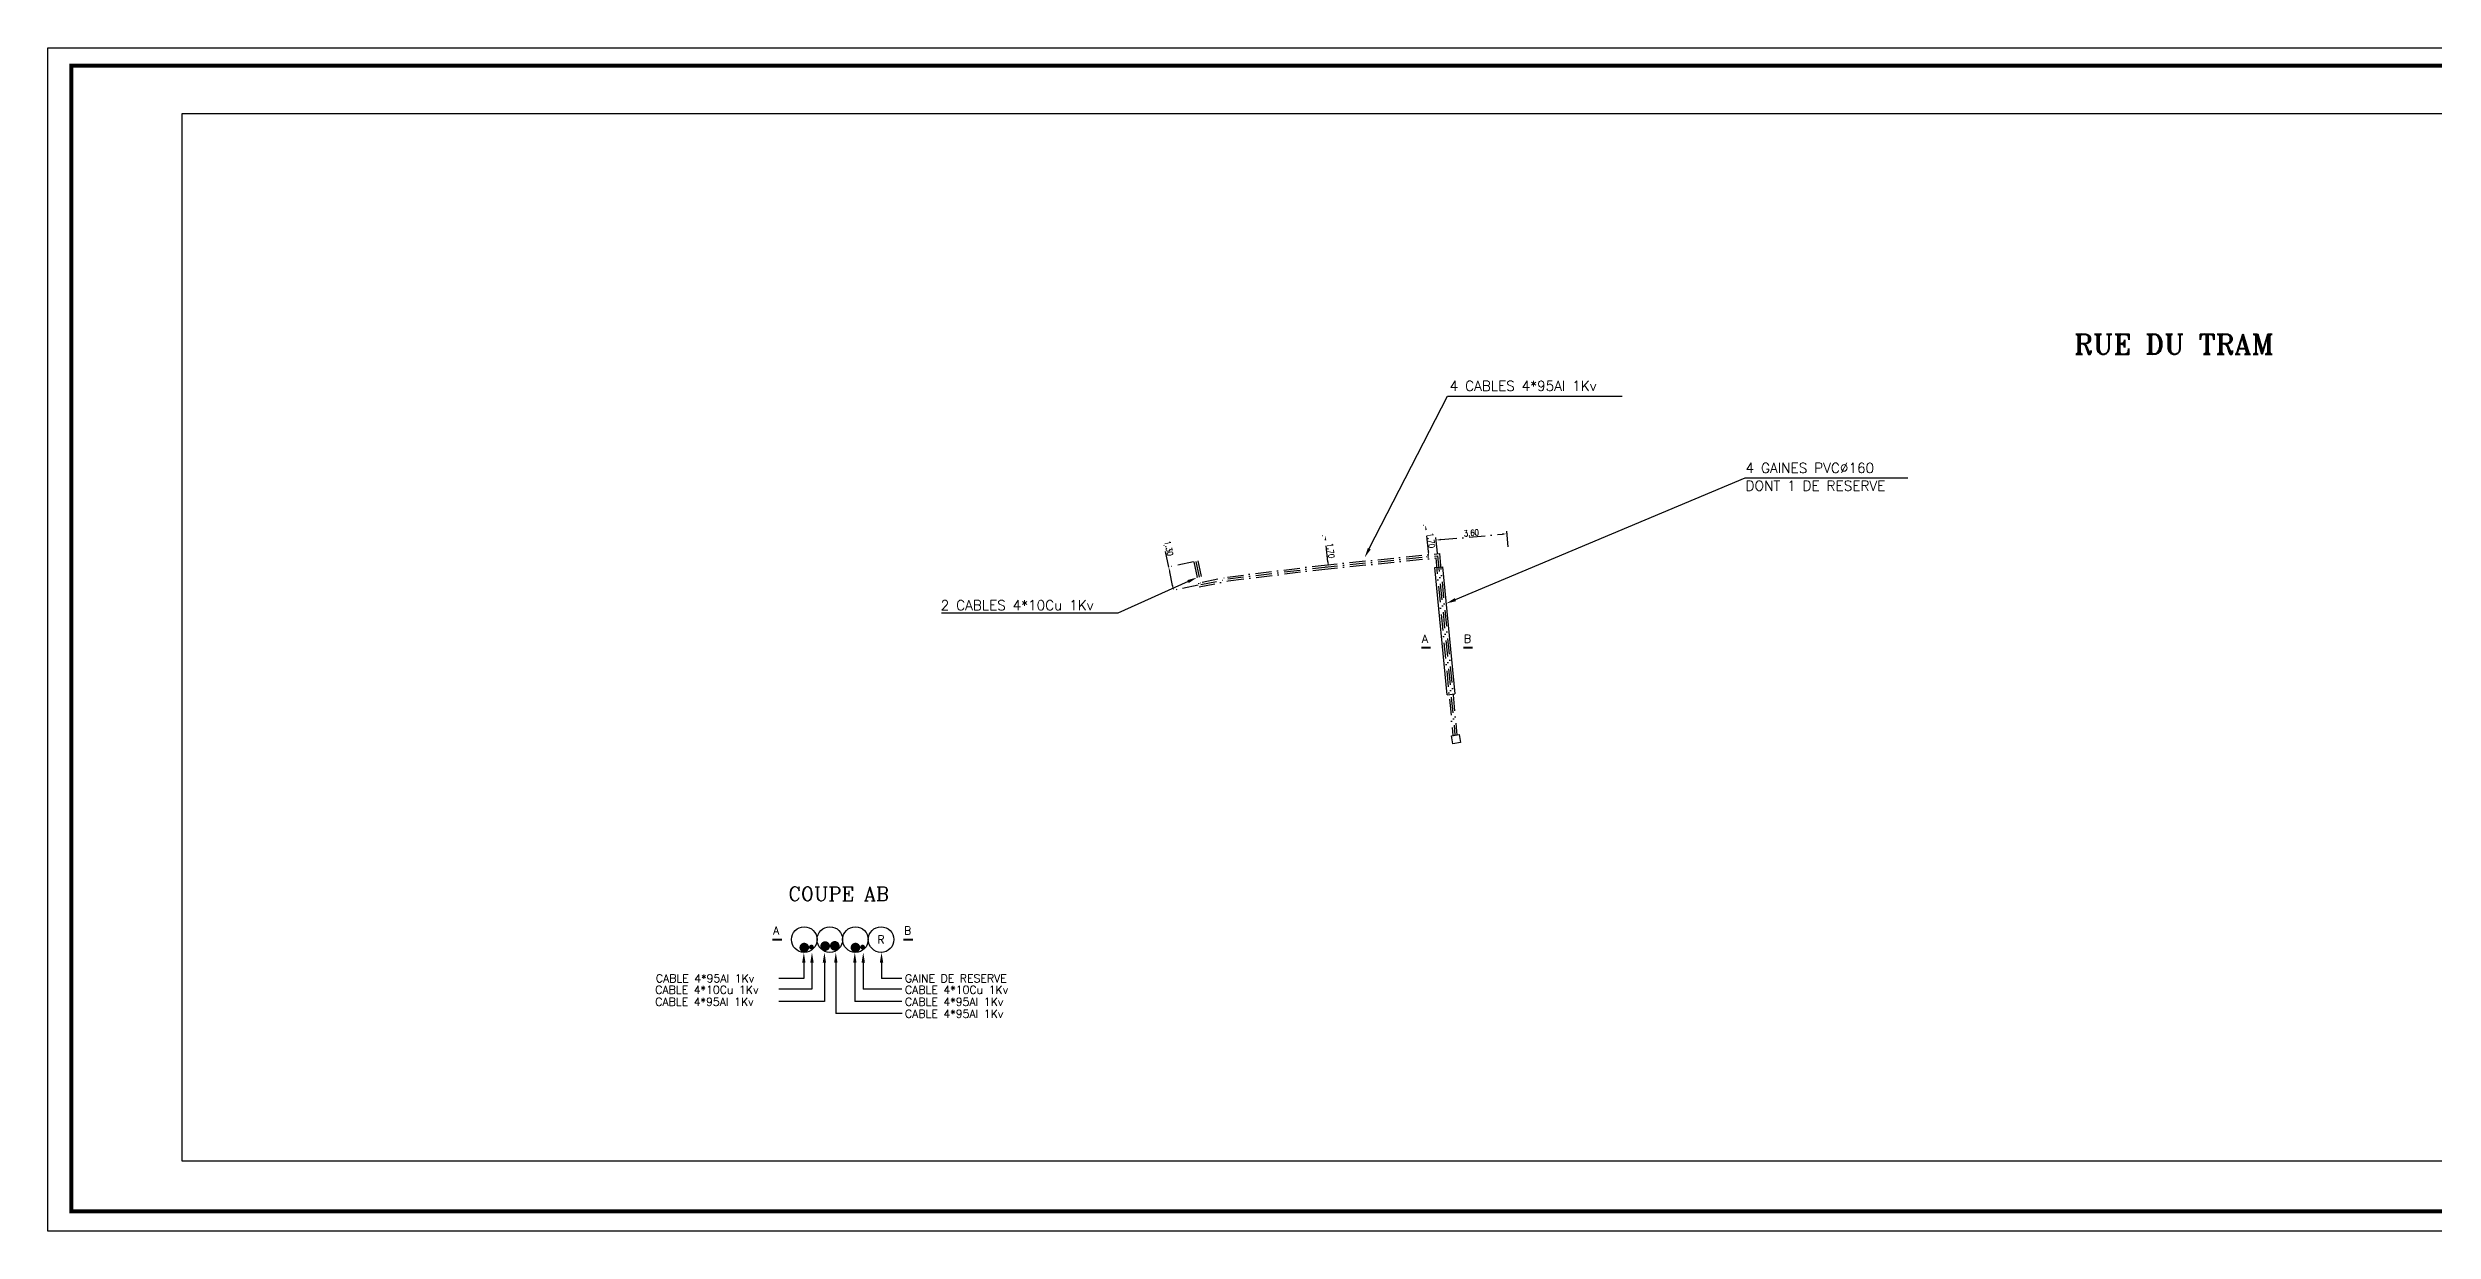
# Model space of a CAD drawing. Header units: millimetres. Extents: x 52 to 1244, y -394 to -98.
# Drawn here: x 52 to 648, y -394 to -98 of the extents above; entities that cross this region are included whole.
import ezdxf
from ezdxf.enums import TextEntityAlignment as Align

# ---------------------------------------------------------------- set-up
doc = ezdxf.new("R2010")
doc.units = ezdxf.units.MM
doc.linetypes.add('B_230', pattern=[7, 4, -1.5, 0, -1.5])
doc.layers.get('0').update_dxf_attribs({"linetype": 'CONTINUOUS'})
doc.layers.get('DEFPOINTS').update_dxf_attribs({"linetype": 'CONTINUOUS'})
doc.layers.add('B_100', color=7, linetype='B_230')
doc.styles.add('ROMANC', font='romanc', dxfattribs={"height": 8})
doc.styles.add('ROMANT', font='romant', dxfattribs={"height": 10})
doc.styles.get("Standard").update_dxf_attribs({"font": 'romans.shx', "width": 0.85})
doc.dimstyles.get("Standard").update_dxf_attribs({"dimtxt": 1.5, "dimasz": 1.2, "dimexe": 0.625, "dimexo": 0.625, "dimgap": 0.25, "dimtad": 1, "dimdec": 1, "dimzin": 0, "dimdsep": 46, "dimtxsty": 'Standard', "dimcen": -0.5, "dimadec": 0, "dimazin": 0, "dimtfac": 1, "dimtdec": 1, "dimtmove": 0, "dimatfit": 3, "dimfxl": 0, "dimtolj": 1, "dimtzin": 0, "dimarcsym": 0})
picture_1 = doc.add_image_def('image1.tif', size_in_pixel=(7324, 2063))

# ---------------------------------------------------------------- blocks, each defined once
blk = doc.blocks.new('*D2')
at = {"layer": 'B_100', "color": 0, "lineweight": -2}
for p, q in [((331.97, -228.1), (330.6, -221.57)), ((338.13, -226.82), (331.36, -228.23)), ((332.94, -232.75), (332.22, -229.28)), ((339.34, -232.63), (332.57, -234.05))]:
    blk.add_line(p, q, dxfattribs=at)
at = {"layer": 'B_100', "color": 0}
for points in [[(332.41, -229.24), (332.02, -229.32), (331.97, -228.1)], [(333.14, -232.71), (332.74, -232.79), (333.19, -233.92)]]:
    blk.add_solid(points, dxfattribs=at)
at = {"layer": 'DEFPOINTS', "color": 0}
for p in [(331.97, -228.1), (338.74, -226.69), (339.96, -232.51)]:
    blk.add_point(p, dxfattribs=at)
at = {"layer": 'B_100', "color": 0, "insert": (332.01, -223.42), "char_height": 1.5, "attachment_point": 5, "rotation": 281.80103}
blk.add_mtext('\\A1;1.30', dxfattribs=at)
blk = doc.blocks.new('*D3')
at = {"layer": 'B_100', "color": 0, "lineweight": -2}
for p, q in [((370.5, -220.3), (370.42, -220.31)), ((371.76, -226.82), (371.17, -221.44)), ((371.35, -228.07), (371.27, -228.08))]:
    blk.add_line(p, q, dxfattribs=at)
at = {"layer": 'B_100', "color": 0}
for points in [[(371.37, -221.41), (370.97, -221.46), (371.04, -220.24)], [(371.96, -226.8), (371.56, -226.84), (371.89, -228.02)]]:
    blk.add_solid(points, dxfattribs=at)
at = {"layer": 'DEFPOINTS', "color": 0}
for p in [(371.04, -220.24), (371.12, -220.23), (371.97, -228.01)]:
    blk.add_point(p, dxfattribs=at)
at = {"layer": 'B_100', "color": 0, "insert": (372.46, -224.02), "char_height": 1.5, "attachment_point": 5, "rotation": 276.25527}
blk.add_mtext('\\A1;1.70', dxfattribs=at)
blk = doc.blocks.new('*D4')
at = {"layer": 'B_100', "color": 0, "lineweight": -2}
for p, q in [((395.61, -217.74), (395.54, -217.75)), ((396.88, -224.26), (396.29, -218.88)), ((396.47, -225.52), (396.39, -225.53))]:
    blk.add_line(p, q, dxfattribs=at)
at = {"layer": 'B_100', "color": 0}
for points in [[(396.49, -218.86), (396.09, -218.9), (396.16, -217.68)], [(397.08, -224.24), (396.68, -224.29), (397.01, -225.46)]]:
    blk.add_solid(points, dxfattribs=at)
at = {"layer": 'DEFPOINTS', "color": 0}
for p in [(396.16, -217.68), (396.24, -217.68), (397.09, -225.45)]:
    blk.add_point(p, dxfattribs=at)
at = {"layer": 'B_100', "color": 0, "insert": (397.58, -221.46), "char_height": 1.5, "attachment_point": 5, "rotation": 276.25527}
blk.add_mtext('\\A1;1.70', dxfattribs=at)
blk = doc.blocks.new('*D5')
at = {"layer": 'B_100', "color": 0, "lineweight": -2}
for p, q in [((400.01, -221.25), (415.34, -219.89)), ((416.83, -223.08), (416.48, -219.16)), ((399.11, -224.66), (398.76, -220.74))]:
    blk.add_line(p, q, dxfattribs=at)
at = {"layer": 'B_100', "color": 0}
for points in [[(415.32, -219.69), (415.35, -220.08), (416.53, -219.78)], [(399.99, -221.05), (400.03, -221.45), (398.82, -221.36)]]:
    blk.add_solid(points, dxfattribs=at)
at = {"layer": 'DEFPOINTS', "color": 0}
for p in [(416.53, -219.78), (399.17, -225.28), (416.88, -223.7)]:
    blk.add_point(p, dxfattribs=at)
at = {"layer": 'B_100', "color": 0, "insert": (407.6, -219.57), "char_height": 1.5, "attachment_point": 5, "rotation": 5.09838}
blk.add_mtext('\\A1;3.60', dxfattribs=at)

msp = doc.modelspace()

# ---------------------------------------------------------------- linework, layer by layer
for p, q in [((240.77, -327.01), (240.77, -331.02)), ((242.8, -327.01), (242.8, -333.65)), ((245.91, -327.01), (245.91, -336.75)), ((248.76, -327.01), (248.76, -339.77)), ((253.51, -327.01), (253.51, -336.75)), ((255.62, -327.01), (255.62, -333.65)), ((260.19, -327.01), (260.19, -331.02)), ((240.77, -331.02), (234.55, -331.02)), ((242.8, -333.65), (234.55, -333.65)), ((265.26, -333.65), (255.62, -333.65)), ((265.26, -331.02), (260.19, -331.02)), ((245.91, -336.75), (234.55, -336.75)), ((265.37, -339.77), (248.76, -339.77)), ((265.26, -336.75), (253.51, -336.75))]:
    msp.add_line(p, q)
msp.add_lwpolyline([(1244.31, -394.23), (51.78, -394.23), (51.78, -98.23), (1244.31, -98.23)], close=True)
at = {"const_width": 1}
msp.add_lwpolyline([(1033.56, -102.73), (57.69, -102.73), (57.69, -389.23), (1033.56, -389.23)], close=True, dxfattribs=at)
at = {"const_width": 0.5, "flags": 128}
for points in [[(397.48, -248.28), (395.08, -248.28)], [(407.97, -248.28), (405.57, -248.28)], [(235.29, -321.27), (232.9, -321.27)], [(265.64, -321.27), (268.04, -321.27)]]:
    msp.add_lwpolyline(points, dxfattribs=at)
at = {"flags": 128}
msp.add_lwpolyline([(402.95, -272.29), (402.61, -270.32), (404.58, -269.98), (404.92, -271.95)], close=True, dxfattribs=at)
for points, const_width in [([(245.51, -322.9, 1), (246.71, -322.9, 1)], 1.2), ([(247.91, -322.84, 1), (249.11, -322.84, 1)], 1.2), ([(240.27, -323.27, 1), (241.47, -323.27, 1)], 1.2), ([(242.36, -323.15, 1), (242.96, -323.15, 1)], 0.6), ([(253.07, -323.27, 1), (254.27, -323.27, 1)], 1.2), ([(255.16, -323.15, 1), (255.76, -323.15, 1)], 0.6)]:
    msp.add_lwpolyline(points, format="xyb", close=True, dxfattribs=dict(at, const_width=const_width))
for centre in [(240.87, -321.27), (247.27, -321.27), (253.67, -321.27), (260.07, -321.27)]:
    msp.add_circle(centre, 3.2)
for points in [[(240.35, -327.01), (241.18, -327.01), (240.77, -324.51)], [(242.38, -327.01), (243.22, -327.01), (242.8, -324.51)], [(245.49, -327.01), (246.32, -327.01), (245.91, -324.51)], [(248.35, -327.01), (249.18, -327.01), (248.76, -324.51)], [(253.1, -327.01), (253.93, -327.01), (253.51, -324.51)], [(255.2, -327.01), (256.04, -327.01), (255.62, -324.51)], [(259.77, -327.01), (260.61, -327.01), (260.19, -324.51)]]:
    msp.add_solid(points)
at = {"layer": 'B_100', "color": 4, "linetype": 'Continuous'}
for p, q in [((382.1, -223.51), (401.66, -185.35)), ((401.66, -185.35), (445.29, -185.35)), ((403.63, -236.26), (476.08, -205.78)), ((476.08, -205.78), (516.73, -205.78)), ((398.45, -228.26), (400.44, -228.07)), ((401.54, -260.09), (398.45, -228.26)), ((400.44, -228.07), (403.52, -259.85)), ((401.54, -260.09), (403.52, -259.85))]:
    msp.add_line(p, q, dxfattribs=at)
at = {"layer": 'B_100', "color": 3, "linetype": 'Continuous'}
for p, q in [((336.79, -231.75), (319.29, -239.66)), ((319.29, -239.66), (275.15, -239.66))]:
    msp.add_line(p, q, dxfattribs=at)
at = {"layer": 'B_100', "color": 3}
msp.add_lwpolyline([(338.25, -226.79), (339.57, -233.1), (346.81, -231.58), (370.21, -228.69), (398.72, -225.83), (403.02, -270.21)], dxfattribs=at)
at = {"layer": 'B_100', "color": 4}
for points in [[(338.74, -226.69), (339.96, -232.51), (346.73, -231.09), (370.15, -228.19), (399.17, -225.28), (403.52, -270.16)], [(339.23, -226.59), (340.34, -231.91), (346.65, -230.6), (370.09, -227.69), (399.62, -224.74), (404.01, -270.12)]]:
    msp.add_lwpolyline(points, dxfattribs=at)
at = {"layer": 'B_100', "color": 4, "linetype": 'Continuous'}
for points in [[(382.47, -223.7), (381.73, -223.32), (380.96, -225.73)], [(403.8, -236.64), (403.47, -235.87), (401.33, -237.23)]]:
    msp.add_solid(points, dxfattribs=at)
at = {"layer": 'B_100', "color": 3, "linetype": 'Continuous'}
msp.add_solid([(336.62, -231.37), (336.97, -232.13), (339.07, -230.73)], dxfattribs=at)

# ---------------------------------------------------------------- texts
for s, height, style, p in [('RUE DU TRAM', 5, 'ROMANT', (558.24, -174.89)), ('COUPE AB', 3.5, 'ROMANC', (236.87, -311.61))]:
    msp.add_text(s, height=height, dxfattribs=dict(style=style)).set_placement(p)
for s, p in [('A', (395.25, -247.03)), ('B', (405.74, -247.03)), ('A', (233.06, -320.02)), ('B', (265.81, -320.02)), ('CABLE 4*10Cu 1Kv', (203.63, -334.83)), ('CABLE 4*95Al 1Kv', (203.78, -331.97)), ('GAINE DE RESERVE', (266.04, -331.97)), ('CABLE 4*10Cu 1Kv', (266.04, -334.83)), ('CABLE 4*95Al 1Kv', (203.63, -337.83)), ('CABLE 4*95Al 1Kv', (266.04, -337.83)), ('CABLE 4*95Al 1Kv', (266.04, -340.82))]:
    msp.add_text(s, height=2).set_placement(p)
at = {"style": 'ROMANC'}
msp.add_text('R', height=2, dxfattribs=at).set_placement((260.07, -321.27), align=Align.MIDDLE)
at = {"layer": 'B_100', "color": 4, "linetype": 'Continuous'}
for s, p in [('4 CABLES 4*95Al 1Kv', (402.18, -184.05)), ('4 GAINES PVC%%C160', (476.15, -204.58)), ('DONT 1 DE RESERVE', (476.15, -209.03))]:
    msp.add_text(s, height=2.5, dxfattribs=at).set_placement(p)
at = {"layer": 'B_100', "color": 3, "linetype": 'Continuous'}
msp.add_text('2 CABLES 4*10Cu 1Kv', height=2.5, dxfattribs=at).set_placement((274.96, -238.9))

# ---------------------------------------------------------------- dimensions: what is measured, and where the dimension line sits
at = {"layer": 'B_100', "color": 4}
for p1, p2, picture, middle in [((371.97, -228.01), (371.12, -220.23), '*D3', (372.46, -224.02)), ((397.09, -225.45), (396.24, -217.68), '*D4', (397.58, -221.46))]:
    dim = msp.add_aligned_dim(p1=p1, p2=p2, distance=0.08, text='1.70', dimstyle='Standard', dxfattribs=at)
    dim.commit()
    dim.dimension.update_dxf_attribs({"geometry": picture, "text_midpoint": middle})
for base, p1, p2, angle, text, picture, middle in [((416.53, -219.78), (399.17, -225.28), (416.88, -223.7), 5.09838, '3.60', '*D5', (407.69, -220.57)), ((331.97, -228.1), (339.96, -232.51), (338.74, -226.69), 101.80103, '1.30', '*D2', (331.03, -223.62))]:
    dim = msp.add_linear_dim(base=base, p1=p1, p2=p2, angle=angle, text=text, dimstyle='Standard', dxfattribs=at)
    dim.commit()
    dim.dimension.update_dxf_attribs({"geometry": picture, "text_midpoint": middle, "dimtype": 161})

# ---------------------------------------------------------------- pictures from other files: only their frames are drawn
image = msp.add_image(picture_1, insert=(1015.52, -114.68), size_in_units=(930.15, 262), rotation=180)
image.dxf.flags = 15

doc.saveas('drawing.dxf')
